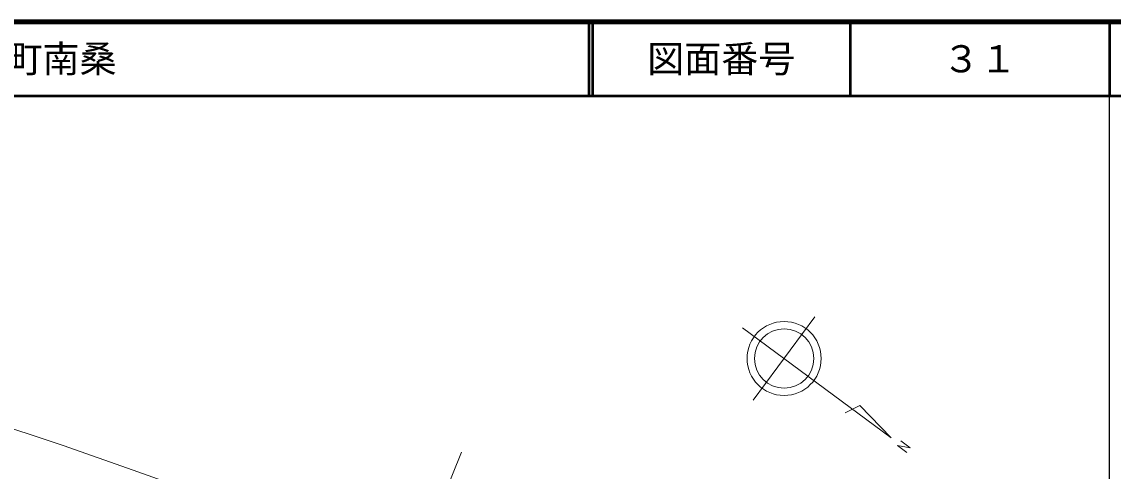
# Model space of a CAD drawing. Units: millimetres, scale not verified. Extents: x 40000 to 680000, y 20000 to 380000.
# Drawn here: x 432244 to 579500, y 319277 to 380000 of the extents above; entities that cross this region are included whole.
import ezdxf
from ezdxf.enums import TextEntityAlignment as Align

# ---------------------------------------------------------------- set-up
doc = ezdxf.new("R2010")
doc.units = ezdxf.units.MM
doc.header["$LTSCALE"] = 1000
for name, color, linetype, lineweight in [('M-TTL', 2, 'Continuous', 140), ('M-TTL-BAND', 7, 'Continuous', 25), ('M-TTL-LINE', 7, 'Continuous', 50), ('S-BGD', 1, 'Continuous', 13), ('S-BGD-CRST', 6, 'Continuous', 13)]:
    doc.layers.add(name, color=color, linetype=linetype, lineweight=lineweight)
doc.layers.add('M-TTL-TXT', color=7, linetype='Continuous')
doc.styles.add('ＭＳ ゴシック', font='')
doc.styles.get('ＭＳ ゴシック').set_extended_font_data('MS Gothic')

msp = doc.modelspace()

# ---------------------------------------------------------------- linework, layer by layer
at = {"layer": 'M-TTL'}
msp.add_line((680000, 380000), (40000, 380000), dxfattribs=at)
at = {"layer": 'M-TTL-BAND'}
msp.add_line((579000, 20000), (579000, 370000), dxfattribs=at)
at = {"layer": 'M-TTL-LINE'}
for p, q in [((508747, 380000), (508747, 370000)), ((509247, 380000), (509247, 370000)), ((543997, 380000), (543997, 370000)), ((579000, 380000), (579000, 370000)), ((40000, 370000), (680000, 370000))]:
    msp.add_line(p, q, dxfattribs=at)
at = {"layer": 'S-BGD'}
for p, q in [((530933, 328880), (539264, 340131)), ((549565, 323795), (529473, 338671)), ((545338, 328169), (543344, 327156)), ((549565, 323795), (545338, 328169)), ((552111, 322453), (550390, 322730)), ((550390, 322730), (551640, 321814)), ((550870, 323371), (552111, 322453))]:
    msp.add_line(p, q, dxfattribs=at)
for radius in [5000, 4000]:
    msp.add_circle((535099, 334506), radius, dxfattribs=at)
at = {"layer": 'S-BGD-CRST'}
for p, q in [((428706, 325741), (433094, 324325)), ((433094, 324325), (437826, 322737)), ((437826, 322737), (442551, 321099)), ((442551, 321099), (447255, 319428)), ((474672, 279953), (491576, 321838)), ((447255, 319428), (451959, 317734))]:
    msp.add_line(p, q, dxfattribs=at)

# ---------------------------------------------------------------- texts
at = {"layer": 'M-TTL-TXT', "style": 'ＭＳ ゴシック'}
msp.add_text('岩国市美川町南桑', height=3666, dxfattribs=at).set_placement((405024, 375000), align=Align.MIDDLE_LEFT)
for s, p in [('図面番号', (526622, 375000)), ('３１', (561497, 375000))]:
    msp.add_text(s, height=3666, dxfattribs=at).set_placement(p, align=Align.MIDDLE_CENTER)

doc.saveas('drawing.dxf')
